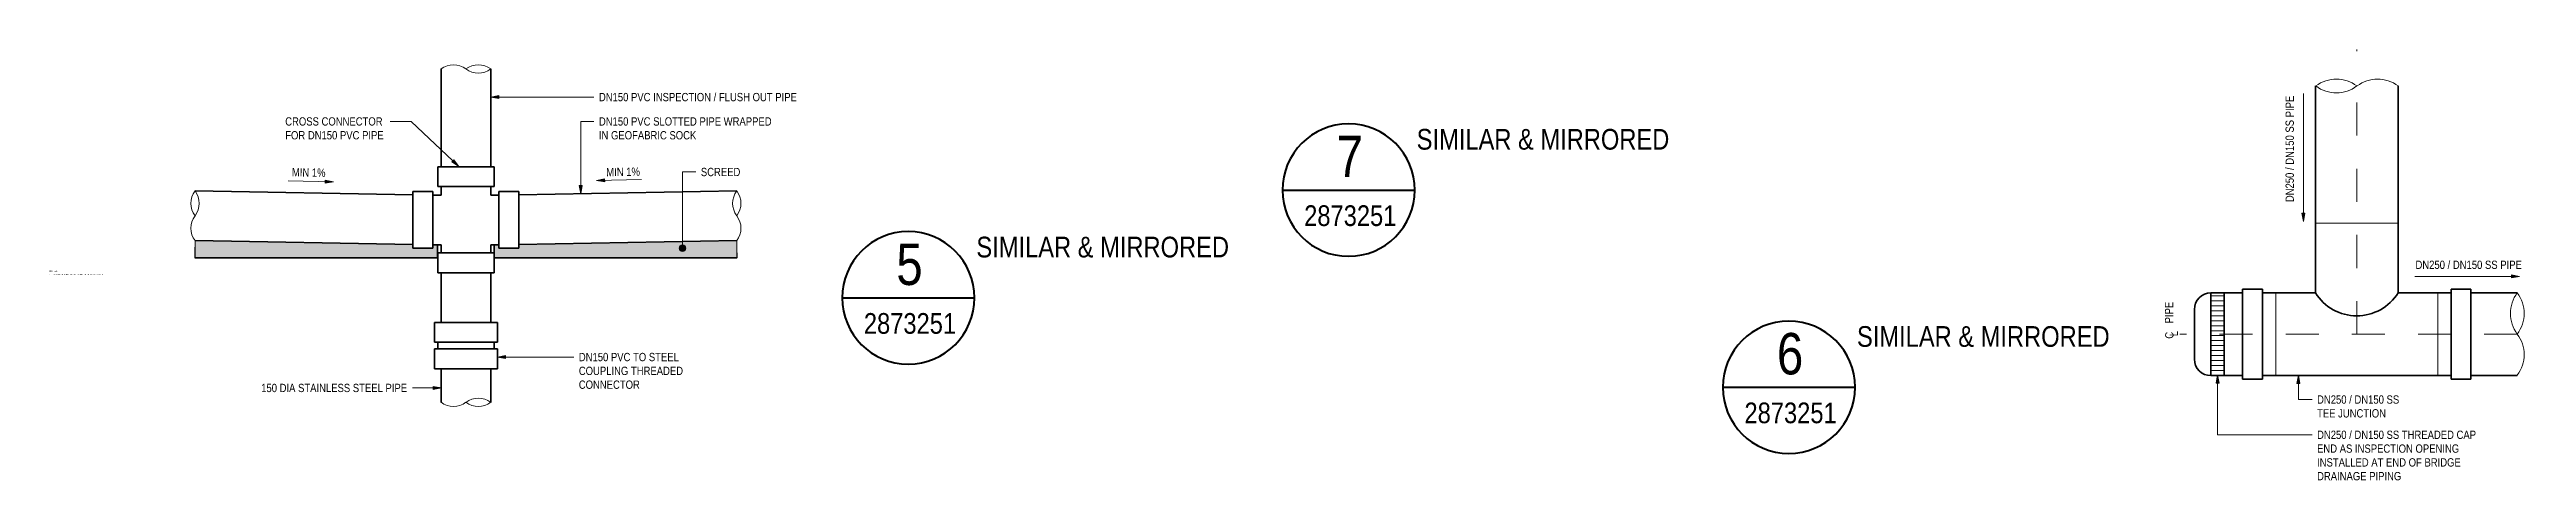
# Model space of a CAD drawing. Header units: metres. Extents: x -1214.1 to -1186.2, y 2 to 26.4.
# Drawn here: x -1193.68 to -1186.19, y 2.04 to 3.34 of the extents above.
import ezdxf

# ---------------------------------------------------------------- set-up
doc = ezdxf.new("R2010")
doc.units = ezdxf.units.M
doc.linetypes.add('JacobsCenter', pattern=[0.015, 0.009, -0.0015, 0.003, -0.0015])
for name, color, linetype, lineweight in [('A-ANNO-NOTE', 7, 'Continuous', 9), ('A-DETL', 7, 'Continuous', 13), ('A-DETL-GENF', 7, 'Continuous', 9), ('G-ANNO-TEXT', 7, 'Continuous', 9)]:
    doc.layers.add(name, color=color, linetype=linetype, lineweight=lineweight)
doc.styles.add('Arial Narrow', font='ARIALN.TTF', dxfattribs={"height": 0.0625})
doc.styles.add('Arial Narrow_10', font='ARIALN.TTF', dxfattribs={"height": 0.0025})
doc.styles.add('Arial Narrow_6', font='ARIALN.TTF', dxfattribs={"height": 0.0035})
doc.styles.add('Arial Narrow_7', font='ARIALN.TTF', dxfattribs={"height": 0.005})
doc.styles.add('Arial Narrow_8', font='ARIALN.TTF', dxfattribs={"height": 0.025})
doc.styles.add('Arial Narrow_9', font='ARIALN.TTF', dxfattribs={"height": 0.125})

# ---------------------------------------------------------------- blocks, each defined once
blk = doc.blocks.new('CS_DET_Pile-Column_BreakLine - Tubular BreakLine-9387301-DRG-2873278 - SECTION 8')
at = {"layer": 'A-DETL-GENF', "lineweight": 18}
for centre, start, end in [((0.0375, -0.0499), 52.95733, 127.04267), ((0.1125, -0.0499), 52.95733, 127.04267), ((0.1125, 0.0495), 232.95733, 307.04267)]:
    blk.add_arc(centre, 0.0622, start, end, dxfattribs=at)
blk = doc.blocks.new('CS_DET_Pile-Column_BreakLine - Tubular BreakLine-9387500-DRG-2873278 - SECTION 8')
at = {"layer": 'A-DETL-GENF', "lineweight": 18}
for centre, start, end in [((0.0375, 0.0499), 232.95733, 307.04267), ((0.1125, -0.0495), 52.95733, 127.04267), ((0.1125, 0.0499), 232.95733, 307.04267)]:
    blk.add_arc(centre, 0.0622, start, end, dxfattribs=at)
blk = doc.blocks.new('CS_DET_Pile-Column_BreakLine - Tubular BreakLine-9389127-DRG-2873278 - SECTION 8')
at = {"layer": 'A-DETL-GENF', "lineweight": 18}
for centre, start, end in [((0.0375, -0.0499), 52.95733, 127.04267), ((0.1125, -0.0499), 52.95733, 127.04267), ((0.1125, 0.0495), 232.95733, 307.04267)]:
    blk.add_arc(centre, 0.0622, start, end, dxfattribs=at)
blk = doc.blocks.new('CS_DET_Pile-Column_BreakLine - Tubular BreakLine-9387212-DRG-2873278 - SECTION 8')
at = {"layer": 'A-DETL-GENF', "lineweight": 18}
for centre, start, end in [((0.0375, 0.0499), 232.95733, 307.04267), ((0.1125, -0.0495), 52.95733, 127.04267), ((0.1125, 0.0499), 232.95733, 307.04267)]:
    blk.add_arc(centre, 0.0622, start, end, dxfattribs=at)
blk = doc.blocks.new('CS_DET_Pile-Column_BreakLine - Tubular BreakLine-9394795-END OF BRIDGE DRAINAGE PIPING')
at = {"layer": 'A-DETL-GENF', "lineweight": 18}
for centre, start, end in [((0.0621, 0.0825), 232.95733, 307.04267), ((0.1864, -0.0821), 52.95733, 127.04267), ((0.1864, 0.0825), 232.95733, 307.04267)]:
    blk.add_arc(centre, 0.1031, start, end, dxfattribs=at)
blk = doc.blocks.new('CS_Annot_Centreline Symbol1 - CS_Annot_Centreline Symbol-5070896-END OF BRIDGE DRAINAGE PIPING')
at = {"layer": 'A-ANNO-NOTE', "char_height": 0.0025, "attachment_point": 1, "style": 'Arial Narrow_10'}
for s, insert, width in [('C  ', (-0.00119, 0.00463), 0.0044093), ('L', (-0.00041, 0.00329), 0.0019241)]:
    blk.add_mtext(s, dxfattribs=dict(at, insert=insert, width=width))

msp = doc.modelspace()

# ---------------------------------------------------------------- hatches: boundary and pattern name
at = {"layer": 'A-DETL-GENF', "true_color": 0xebebeb}
for points in [[(-1192.5779, 2.7098), (-1192.5043, 2.7098), (-1192.5043, 2.7498), (-1192.5179, 2.7498), (-1192.5179, 2.7398), (-1192.5779, 2.7398), (-1192.5779, 2.7506), (-1193.2367, 2.7621), (-1193.2367, 2.7421), (-1193.2372, 2.7421), (-1193.2378, 2.7098), (-1193.2367, 2.7098)], [(-1191.598, 2.7098), (-1191.5987, 2.7421), (-1191.5991, 2.7421), (-1191.5991, 2.7621), (-1192.2579, 2.7506), (-1192.2579, 2.7398), (-1192.3179, 2.7398), (-1192.3179, 2.7498), (-1192.3321, 2.7498), (-1192.3321, 2.7098), (-1191.5991, 2.7098)]]:
    msp.add_hatch(color=7, dxfattribs=at).paths.add_polyline_path(points)
at = {"layer": 'A-DETL-GENF'}
h = msp.add_hatch(dxfattribs=at)
h.set_pattern_fill('FP_11', color=256, style=0, pattern_type=2)
h.set_pattern_definition([(0, (-1191.64696, 0), (0, 0.015), [])])
h.paths.add_polyline_path([(-1187.1033, 2.3542), (-1187.1033, 2.6042), (-1187.1433, 2.6042), (-1187.1433, 2.3542)])
at = {"layer": 'G-ANNO-TEXT'}
for points in [[(-1192.343, 3.1957), (-1192.318, 3.1913), (-1192.318, 3.2001)], [(-1192.4394, 2.9859), (-1192.4545, 3.0063), (-1192.4606, 2.9999)], [(-1192.8182, 2.9398), (-1192.8431, 2.9447), (-1192.8432, 2.9359)], [(-1192.0709, 2.9036), (-1192.0665, 2.9286), (-1192.0753, 2.9286)], [(-1192.0235, 2.9439), (-1191.9984, 2.94), (-1191.9986, 2.9488)], [(-1186.8636, 2.8203), (-1186.8592, 2.8453), (-1186.868, 2.8453)], [(-1186.2101, 2.654), (-1186.2351, 2.6584), (-1186.2351, 2.6496)], [(-1192.3229, 2.4104), (-1192.2979, 2.4059), (-1192.2979, 2.4148)], [(-1192.492, 2.3171), (-1192.517, 2.3215), (-1192.517, 2.3127)], [(-1187.1231, 2.3564), (-1187.1275, 2.3314), (-1187.1187, 2.3314)], [(-1186.8789, 2.3559), (-1186.8833, 2.3309), (-1186.8745, 2.3309)]]:
    msp.add_hatch(color=256, dxfattribs=at).paths.add_polyline_path(points)
h = msp.add_hatch(color=256, dxfattribs=at)
edge = h.paths.add_edge_path()
edge.add_arc((-1191.7634, 2.7395), 0.01, 0, 360)

# ---------------------------------------------------------------- linework, layer by layer
at = {"layer": 'A-DETL', "linetype": 'JacobsCenter', "lineweight": 18}
for p, q in [((-1186.7024, 3.3345), (-1186.7024, 3.3392)), ((-1186.7024, 2.4792), (-1186.7024, 3.2287)), ((-1186.2172, 2.4792), (-1187.2372, 2.4792))]:
    msp.add_line(p, q, dxfattribs=at)
at = {"layer": 'A-DETL', "lineweight": 35}
for p, q in [((-1192.4929, 3.2806), (-1192.4929, 2.9852)), ((-1192.3429, 3.2806), (-1192.3429, 2.9852)), ((-1186.8274, 2.6042), (-1186.8274, 3.2292)), ((-1186.5774, 3.2292), (-1186.5774, 2.6042)), ((-1192.5029, 2.9852), (-1192.3329, 2.9852)), ((-1192.5029, 2.9852), (-1192.5029, 2.9252)), ((-1192.5029, 2.9252), (-1192.3329, 2.9252)), ((-1192.4929, 2.9252), (-1192.4929, 2.8996)), ((-1192.3429, 2.9252), (-1192.3429, 2.8998)), ((-1192.3329, 2.9852), (-1192.3329, 2.9252)), ((-1193.2367, 2.9121), (-1192.5779, 2.9006)), ((-1192.5779, 2.9106), (-1192.5779, 2.7398)), ((-1192.5179, 2.9106), (-1192.5779, 2.9106)), ((-1192.5179, 2.9106), (-1192.5179, 2.7398)), ((-1192.4929, 2.8996), (-1192.5179, 2.8996)), ((-1192.3429, 2.8998), (-1192.3179, 2.8998)), ((-1192.3179, 2.9106), (-1192.3179, 2.7398)), ((-1192.3179, 2.9106), (-1192.2579, 2.9106)), ((-1191.5991, 2.9121), (-1192.2579, 2.9006)), ((-1192.2579, 2.9106), (-1192.2579, 2.7398)), ((-1193.2367, 2.7621), (-1192.5779, 2.7506)), ((-1192.5779, 2.7398), (-1192.5179, 2.7398)), ((-1192.5179, 2.7498), (-1192.4929, 2.7498)), ((-1192.5029, 2.7252), (-1192.3329, 2.7252)), ((-1192.5029, 2.6652), (-1192.5029, 2.7252)), ((-1192.4929, 2.7252), (-1192.4929, 2.7498)), ((-1192.3179, 2.7498), (-1192.3429, 2.7498)), ((-1192.3429, 2.7252), (-1192.3429, 2.7498)), ((-1192.3329, 2.6652), (-1192.3329, 2.7252)), ((-1192.2579, 2.7398), (-1192.3179, 2.7398)), ((-1191.5991, 2.7621), (-1192.2579, 2.7506)), ((-1192.5029, 2.6652), (-1192.3329, 2.6652)), ((-1192.4929, 2.5152), (-1192.4929, 2.6652)), ((-1192.3429, 2.5152), (-1192.3429, 2.6652)), ((-1187.1933, 2.5542), (-1187.1933, 2.4042)), ((-1187.1433, 2.6042), (-1187.0474, 2.6042)), ((-1187.1433, 2.6042), (-1187.1433, 2.3542)), ((-1187.1033, 2.6042), (-1187.1033, 2.3542)), ((-1187.0474, 2.615), (-1187.0474, 2.3434)), ((-1187.0474, 2.615), (-1186.9874, 2.615)), ((-1186.9874, 2.615), (-1186.9874, 2.3434)), ((-1186.9874, 2.6042), (-1186.8274, 2.6042)), ((-1186.5774, 2.6042), (-1186.4174, 2.6042)), ((-1186.4174, 2.615), (-1186.4174, 2.3434)), ((-1186.3574, 2.615), (-1186.4174, 2.615)), ((-1186.3574, 2.615), (-1186.3574, 2.3434)), ((-1186.3574, 2.6042), (-1186.2172, 2.6042)), ((-1192.5129, 2.5152), (-1192.3229, 2.5152)), ((-1192.5129, 2.4552), (-1192.5129, 2.5152)), ((-1192.3229, 2.4552), (-1192.3229, 2.5152)), ((-1192.5129, 2.4552), (-1192.3229, 2.4552)), ((-1192.5129, 2.4352), (-1192.3229, 2.4352)), ((-1192.5129, 2.4352), (-1192.5129, 2.3752)), ((-1192.5029, 2.4352), (-1192.5029, 2.4552)), ((-1192.3329, 2.4352), (-1192.3329, 2.4552)), ((-1192.3229, 2.4352), (-1192.3229, 2.3752)), ((-1192.5129, 2.3752), (-1192.3229, 2.3752)), ((-1192.4929, 2.2736), (-1192.4929, 2.3752)), ((-1192.3429, 2.2736), (-1192.3429, 2.3752)), ((-1187.0474, 2.3542), (-1187.1433, 2.3542)), ((-1187.0474, 2.3434), (-1186.9874, 2.3434)), ((-1186.4174, 2.3542), (-1186.9874, 2.3542)), ((-1186.3574, 2.3434), (-1186.4174, 2.3434)), ((-1186.2172, 2.3542), (-1186.3574, 2.3542))]:
    msp.add_line(p, q, dxfattribs=at)
at = {"layer": 'A-DETL', "lineweight": 40}
for p, q in [((-1189.9498, 2.9147), (-1189.5498, 2.9147)), ((-1191.2807, 2.5892), (-1190.8807, 2.5892)), ((-1188.6189, 2.319), (-1188.2189, 2.319))]:
    msp.add_line(p, q, dxfattribs=at)
at = {"layer": 'A-DETL', "lineweight": 18}
for p, q in [((-1186.8274, 2.815), (-1186.5774, 2.815)), ((-1186.9474, 2.6042), (-1186.9474, 2.3542)), ((-1186.4574, 2.6042), (-1186.4574, 2.3542))]:
    msp.add_line(p, q, dxfattribs=at)
at = {"layer": 'A-DETL', "color": 7, "lineweight": 9, "true_color": 0xffffff}
for p, q in [((-1193.2372, 2.7421), (-1193.2378, 2.7098)), ((-1193.2378, 2.7098), (-1192.5043, 2.7098)), ((-1192.5779, 2.7506), (-1193.2367, 2.7621)), ((-1192.5779, 2.7398), (-1192.5779, 2.7506)), ((-1192.5179, 2.7398), (-1192.5779, 2.7398)), ((-1192.5043, 2.7498), (-1192.5179, 2.7498)), ((-1192.5179, 2.7498), (-1192.5179, 2.7398)), ((-1192.5043, 2.7098), (-1192.5043, 2.7498)), ((-1192.3179, 2.7498), (-1192.3321, 2.7498)), ((-1192.3321, 2.7498), (-1192.3321, 2.7098)), ((-1192.3321, 2.7098), (-1191.598, 2.7098)), ((-1192.3179, 2.7398), (-1192.3179, 2.7498)), ((-1192.2579, 2.7398), (-1192.3179, 2.7398)), ((-1191.5991, 2.7621), (-1192.2579, 2.7506)), ((-1192.2579, 2.7506), (-1192.2579, 2.7398)), ((-1191.598, 2.7098), (-1191.5987, 2.7421)), ((-1187.1033, 2.6042), (-1187.1433, 2.6042)), ((-1187.1433, 2.6042), (-1187.1433, 2.3542)), ((-1187.1033, 2.3542), (-1187.1033, 2.6042)), ((-1187.1433, 2.3542), (-1187.1033, 2.3542))]:
    msp.add_line(p, q, dxfattribs=at)
at = {"layer": 'A-DETL', "color": 5, "lineweight": 35, "true_color": 0x0000ff}
for p, q in [((-1192.5043, 2.7098), (-1193.2378, 2.7098)), ((-1192.5043, 2.7098), (-1192.5043, 2.7498)), ((-1192.3321, 2.7098), (-1192.3321, 2.7498)), ((-1192.3321, 2.7098), (-1191.5991, 2.7098))]:
    msp.add_line(p, q, dxfattribs=at)
at = {"layer": 'A-DETL', "lineweight": 9}
for p, q in [((-1193.2367, 2.7098), (-1193.2367, 2.7621)), ((-1191.5991, 2.7098), (-1191.5991, 2.7621))]:
    msp.add_line(p, q, dxfattribs=at)
at = {"layer": 'A-DETL', "lineweight": 40}
for centre, start, end in [((-1189.7498, 2.9147), 0, 180), ((-1189.7498, 2.9147), 180, 360), ((-1191.0807, 2.5892), 0, 180), ((-1191.0807, 2.5892), 180, 360), ((-1188.4189, 2.319), 0, 180), ((-1188.4189, 2.319), 180, 360)]:
    msp.add_arc(centre, 0.2, start, end, dxfattribs=at)
at = {"layer": 'A-DETL', "lineweight": 35}
for centre, radius, start, end in [((-1187.1433, 2.5542), 0.05, 90, 180), ((-1186.7024, 2.6828), 0.1477, 212.1711, 327.8289), ((-1187.1433, 2.4042), 0.05, 180, 270)]:
    msp.add_arc(centre, radius, start, end, dxfattribs=at)
at = {"layer": 'G-ANNO-TEXT'}
for p, q in [((-1192.318, 3.2001), (-1192.343, 3.1957)), ((-1192.343, 3.1957), (-1192.318, 3.1913)), ((-1192.343, 3.1957), (-1192.0309, 3.1957)), ((-1192.318, 3.1913), (-1192.318, 3.2001)), ((-1192.6317, 3.1221), (-1192.6469, 3.1221)), ((-1192.5832, 3.1221), (-1192.6317, 3.1221)), ((-1192.4394, 2.9859), (-1192.5832, 3.1221)), ((-1192.0709, 3.1221), (-1192.0309, 3.1221)), ((-1192.0709, 2.9036), (-1192.0709, 3.1221)), ((-1192.4545, 3.0063), (-1192.4606, 2.9999)), ((-1192.4606, 2.9999), (-1192.4394, 2.9859)), ((-1192.4394, 2.9859), (-1192.4545, 3.0063)), ((-1192.8182, 2.9398), (-1192.9549, 2.9426)), ((-1192.8431, 2.9447), (-1192.8432, 2.9359)), ((-1192.8432, 2.9359), (-1192.8182, 2.9398)), ((-1192.8182, 2.9398), (-1192.8431, 2.9447)), ((-1192.0665, 2.9286), (-1192.0753, 2.9286)), ((-1192.0753, 2.9286), (-1192.0709, 2.9036)), ((-1192.0709, 2.9036), (-1192.0665, 2.9286)), ((-1191.9986, 2.9488), (-1192.0235, 2.9439)), ((-1192.0235, 2.9439), (-1191.8867, 2.9466)), ((-1192.0235, 2.9439), (-1191.9984, 2.94)), ((-1191.9984, 2.94), (-1191.9986, 2.9488)), ((-1191.7634, 2.9694), (-1191.7227, 2.9694)), ((-1191.7634, 2.7395), (-1191.7634, 2.9694)), ((-1192.2979, 2.4148), (-1192.3229, 2.4104)), ((-1192.3229, 2.4104), (-1192.2979, 2.4059)), ((-1192.3229, 2.4104), (-1192.0916, 2.4104)), ((-1192.2979, 2.4059), (-1192.2979, 2.4148)), ((-1192.492, 2.3171), (-1192.517, 2.3215)), ((-1192.517, 2.3215), (-1192.517, 2.3127)), ((-1187.1231, 2.3564), (-1187.1275, 2.3314)), ((-1187.1275, 2.3314), (-1187.1187, 2.3314)), ((-1187.1187, 2.3314), (-1187.1231, 2.3564)), ((-1187.1231, 2.3564), (-1187.1231, 2.1756)), ((-1186.8789, 2.3559), (-1186.8833, 2.3309)), ((-1186.8833, 2.3309), (-1186.8745, 2.3309)), ((-1186.8745, 2.3309), (-1186.8789, 2.3559)), ((-1186.8789, 2.3559), (-1186.8789, 2.2821)), ((-1192.5792, 2.3171), (-1192.5798, 2.3171)), ((-1192.492, 2.3171), (-1192.5792, 2.3171)), ((-1192.517, 2.3127), (-1192.492, 2.3171)), ((-1186.8789, 2.2821), (-1186.8374, 2.2821)), ((-1187.1231, 2.1756), (-1186.8374, 2.1756))]:
    msp.add_line(p, q, dxfattribs=at)
msp.add_circle((-1191.7634, 2.7395), 0.01, dxfattribs=at)

# ---------------------------------------------------------------- block references
at = {"layer": 'A-ANNO-NOTE', "xscale": 10, "yscale": 10, "zscale": 10, "rotation": 90.0000000000001}
msp.add_blockref('CS_Annot_Centreline Symbol1 - CS_Annot_Centreline Symbol-5070896-END OF BRIDGE DRAINAGE PIPING', (-1187.2351, 2.4776), dxfattribs=at)
at = {"layer": 'A-DETL-GENF'}
for name, p in [('CS_DET_Pile-Column_BreakLine - Tubular BreakLine-9389127-DRG-2873278 - SECTION 8', (-1192.4929, 3.2808)), ('CS_DET_Pile-Column_BreakLine - Tubular BreakLine-9387212-DRG-2873278 - SECTION 8', (-1192.4929, 2.2734))]:
    msp.add_blockref(name, p, dxfattribs=at)
for name, p, rotation in [('CS_DET_Pile-Column_BreakLine - Tubular BreakLine-9394795-END OF BRIDGE DRAINAGE PIPING', (-1186.5774, 3.2294), 180), ('CS_DET_Pile-Column_BreakLine - Tubular BreakLine-9387301-DRG-2873278 - SECTION 8', (-1193.2369, 2.7621), 89.99999999999993), ('CS_DET_Pile-Column_BreakLine - Tubular BreakLine-9387500-DRG-2873278 - SECTION 8', (-1191.5989, 2.7621), 89.99999999999993), ('CS_DET_Pile-Column_BreakLine - Tubular BreakLine-9394795-END OF BRIDGE DRAINAGE PIPING', (-1186.217, 2.3557), 89.99999999999993)]:
    msp.add_blockref(name, p, dxfattribs=dict(at, rotation=rotation))

# ---------------------------------------------------------------- texts
at = {"layer": 'G-ANNO-TEXT', "insert": (-1193.6765, 2.6613), "char_height": 0.0035, "attachment_point": 1, "style": 'Arial Narrow_6', "bg_fill": 3, "box_fill_scale": 1, "bg_fill_color": 256, "bg_fill_true_color": 13158600, "bg_fill_transparency": 0}
msp.add_mtext('1.', dxfattribs=at)

# ---------------------------------------------------------------- next in the draw order: texts
at = {"layer": 'A-ANNO-NOTE', "insert": (-1187.2823, 2.5121), "char_height": 0.025, "attachment_point": 1, "rotation": 90, "style": 'Arial Narrow_8', "bg_fill": 3, "box_fill_scale": 1, "bg_fill_color": 256, "bg_fill_true_color": 13158600, "bg_fill_transparency": 0}
msp.add_mtext('PIPE', dxfattribs=at)
at = {"layer": 'G-ANNO-TEXT', "attachment_point": 1, "bg_fill": 3, "box_fill_scale": 1, "bg_fill_color": 256, "bg_fill_transparency": 0}
for s, insert, char_height, style in [('DN150 PVC INSPECTION / FLUSH OUT PIPE', (-1192.0159, 3.2082), 0.025, 'Arial Narrow_8'), ('CROSS CONNECTOR ', (-1192.9641, 3.1346), 0.025, 'Arial Narrow_8'), ('DN150 PVC SLOTTED PIPE WRAPPED ', (-1192.0159, 3.1346), 0.025, 'Arial Narrow_8'), ('7', (-1189.786, 3.0788), 0.125, 'Arial Narrow_9'), ('SIMILAR & MIRRORED', (-1189.544, 3.0995), 0.0625, 'Arial Narrow'), ('SCREED', (-1191.7077, 2.9819), 0.025, 'Arial Narrow_8'), ('SIMILAR & MIRRORED', (-1190.8749, 2.7739), 0.0625, 'Arial Narrow'), ('5', (-1191.1169, 2.7532), 0.125, 'Arial Narrow_9'), ('DN250 / DN150 SS PIPE', (-1186.5249, 2.7016), 0.025, 'Arial Narrow_8'), ('6', (-1188.4551, 2.483), 0.125, 'Arial Narrow_9'), ('SIMILAR & MIRRORED', (-1188.2131, 2.5038), 0.0625, 'Arial Narrow'), ('DN150 PVC TO STEEL ', (-1192.0766, 2.4229), 0.025, 'Arial Narrow_8'), ('150 DIA STAINLESS STEEL PIPE', (-1193.0367, 2.3296), 0.025, 'Arial Narrow_8'), ('DN250 / DN150 SS', (-1186.8224, 2.2946), 0.025, 'Arial Narrow_8'), ('DN250 / DN150 SS THREADED CAP ', (-1186.8224, 2.1881), 0.025, 'Arial Narrow_8')]:
    msp.add_mtext(s, dxfattribs=dict(at, insert=insert, char_height=char_height, style=style))
at = {"layer": 'G-ANNO-TEXT', "char_height": 0.025, "attachment_point": 1, "style": 'Arial Narrow_8', "bg_fill": 3, "box_fill_scale": 1, "bg_fill_color": 256, "bg_fill_transparency": 0}
for s, insert, rotation in [('DN250 / DN150 SS PIPE', (-1186.9176, 2.8783), 90), ('MIN 1%', (-1192.9438, 2.9813), 359), ('MIN 1%', (-1191.994, 2.9814), 1)]:
    msp.add_mtext(s, dxfattribs=dict(at, insert=insert, rotation=rotation))
at = {"layer": 'G-ANNO-TEXT', "attachment_point": 1, "bg_fill": 3, "box_fill_scale": 1, "bg_fill_color": 256, "bg_fill_true_color": 13158600, "bg_fill_transparency": 0}
for s, insert, char_height, style in [('2873251', (-1189.8841, 2.8688), 0.0625, 'Arial Narrow'), ('FOR GENERAL NOTES, REFER TO SHEET No. 2873005 TO 2873010.', (-1193.6685, 2.6613), 0.0035, 'Arial Narrow_6'), ('2873251', (-1191.215, 2.5432), 0.0625, 'Arial Narrow'), ('2873251', (-1188.5532, 2.273), 0.0625, 'Arial Narrow')]:
    msp.add_mtext(s, dxfattribs=dict(at, insert=insert, char_height=char_height, style=style))

# ---------------------------------------------------------------- next in the draw order: linework, layer by layer
at = {"layer": 'G-ANNO-TEXT'}
for p, q in [((-1186.8636, 2.8203), (-1186.8636, 3.2066)), ((-1186.8592, 2.8453), (-1186.868, 2.8453)), ((-1186.868, 2.8453), (-1186.8636, 2.8203)), ((-1186.8636, 2.8203), (-1186.8592, 2.8453)), ((-1186.5262, 2.654), (-1186.5269, 2.654)), ((-1186.2101, 2.654), (-1186.5262, 2.654)), ((-1186.2101, 2.654), (-1186.2351, 2.6584)), ((-1186.2351, 2.6584), (-1186.2351, 2.6496)), ((-1186.2351, 2.6496), (-1186.2101, 2.654))]:
    msp.add_line(p, q, dxfattribs=at)

# ---------------------------------------------------------------- next in the draw order: texts
at = {"layer": 'G-ANNO-TEXT', "char_height": 0.025, "attachment_point": 1, "style": 'Arial Narrow_8', "bg_fill": 3, "box_fill_scale": 1, "bg_fill_color": 256, "bg_fill_transparency": 0}
for s, insert in [('FOR DN150 PVC PIPE', (-1192.9641, 3.0929)), ('IN GEOFABRIC SOCK', (-1192.0159, 3.0929)), ('COUPLING THREADED ', (-1192.0766, 2.3812)), ('TEE JUNCTION', (-1186.8224, 2.2529)), ('END AS INSPECTION OPENING ', (-1186.8224, 2.1464))]:
    msp.add_mtext(s, dxfattribs=dict(at, insert=insert))
at = {"layer": 'G-ANNO-TEXT', "insert": (-1193.6765, 2.6725), "char_height": 0.005, "attachment_point": 1, "style": 'Arial Narrow_7', "bg_fill": 3, "box_fill_scale": 1, "bg_fill_color": 256, "bg_fill_true_color": 13158600, "bg_fill_transparency": 0}
msp.add_mtext('NOTES', dxfattribs=at)

# ---------------------------------------------------------------- next in the draw order: texts
at = {"layer": 'G-ANNO-TEXT', "char_height": 0.025, "attachment_point": 1, "style": 'Arial Narrow_8', "bg_fill": 3, "box_fill_scale": 1, "bg_fill_color": 256, "bg_fill_transparency": 0}
for s, insert in [('CONNECTOR', (-1192.0766, 2.3395)), ('INSTALLED AT END OF BRIDGE ', (-1186.8224, 2.1047))]:
    msp.add_mtext(s, dxfattribs=dict(at, insert=insert))

# ---------------------------------------------------------------- next in the draw order: texts
at = {"layer": 'G-ANNO-TEXT', "insert": (-1186.8224, 2.0631), "char_height": 0.025, "attachment_point": 1, "style": 'Arial Narrow_8', "bg_fill": 3, "box_fill_scale": 1, "bg_fill_color": 256, "bg_fill_transparency": 0}
msp.add_mtext('DRAINAGE PIPING', dxfattribs=at)

doc.saveas('drawing.dxf')
